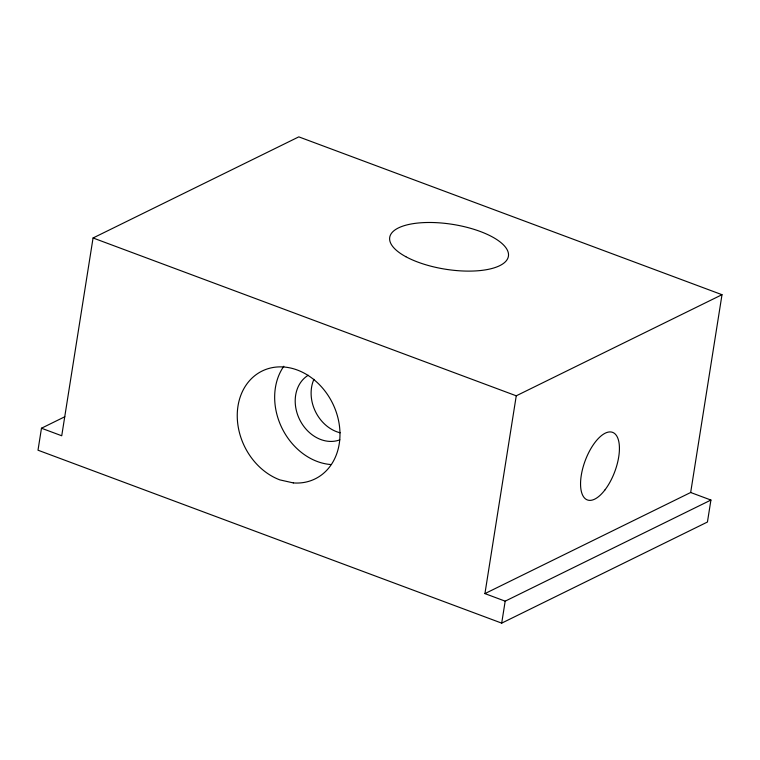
<?xml version="1.0" encoding="UTF-8"?>
<svg xmlns="http://www.w3.org/2000/svg" width="760" height="760" viewBox="0 0 760 760"><rect width="100%" height="100%" fill="white"/><g stroke="black" fill="none" stroke-linecap="round" stroke-linejoin="round"><path stroke-width="1.14" d="M64.809 416.755L41.477 428.222L38 450.205L501.695 623.133L707.436 522.025L710.923 500.051L690.669 492.499L484.927 593.607L516.258 395.808L722 294.699L690.669 492.499M722 294.699L298.803 136.866L93.062 237.975L61.731 435.774L41.477 428.222M501.695 623.133L505.181 601.16L710.923 500.051M93.062 237.975L516.258 395.808M484.927 593.607L505.181 601.16M330.714 464.531A60.087 49.029 63.8 0 1 281.647 427.424A60.087 49.029 63.8 0 1 283.831 366.234M339.853 439.831A36.053 29.412 63.8 0 1 299.592 419.491A36.053 29.412 63.8 0 1 308.237 375.25M340.128 432.791A36.053 29.412 63.8 0 1 313.937 379.287M293.312 482.913L279.908 479.902A60.087 49.029 63.8 0 1 246.411 384.626A60.087 49.029 63.8 0 1 332.984 404.101A60.087 49.029 63.8 0 1 293.312 482.913M405.849 256.709A60.087 22.705 9 0 0 506.036 261.07A60.087 22.705 9 0 0 435.318 222.613A60.087 22.705 9 0 0 405.849 256.709M604.817 490.086A36.053 15.77 -69.5 0 0 613.861 432.981A36.053 15.77 -69.5 0 0 581.276 475.323A36.053 15.77 -69.5 0 0 604.817 490.086"/></g></svg>
